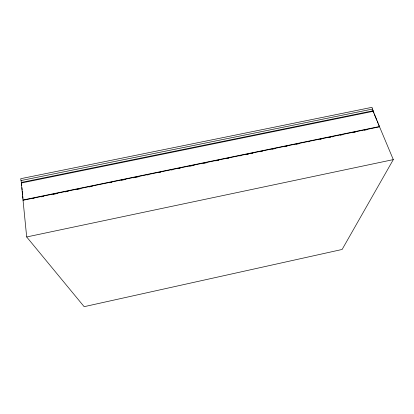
<?xml version="1.0" encoding="UTF-8"?>
<svg xmlns="http://www.w3.org/2000/svg" width="414" height="414" viewBox="0 0 414 414"><rect width="100%" height="100%" fill="white"/><g stroke="black" fill="none" stroke-linecap="round" stroke-linejoin="round"><path stroke-width="0.62" d="M372.952 111.097L373.092 110.776L21.264 182.439L26.682 236.958L84.156 306.676L342.124 249.461L393.3 159.613L378.551 124.454M373.092 110.776L379.54 126.813L23.143 200.257M26.682 236.958L393.3 159.613M22.956 199.998L379.69 126.498M32.794 198.565L34.057 198.306M41.017 196.873L43.548 196.35M53.033 194.394L57.463 193.478M65.055 191.915L68.217 191.263M77.076 189.436L80.238 188.784M89.098 186.962L92.26 186.31M109.343 182.786L111.873 182.263M121.359 180.307L125.789 179.397M133.38 177.834L138.442 176.788M147.296 174.962L148.564 174.703M159.318 172.488L160.585 172.224M171.339 170.009L172.602 169.75M177.663 168.705L180.193 168.182M189.684 166.226L194.114 165.315M203.6 163.359L206.767 162.707M215.622 160.88L218.783 160.228M227.643 158.402L228.906 158.143M239.665 155.928L240.927 155.664M245.988 154.624L248.519 154.101M251.681 153.449L252.949 153.185M259.909 151.752L262.44 151.234M271.926 149.278L275.087 148.626M283.947 146.799L287.109 146.147M295.969 144.32L299.131 143.668M307.985 141.842L309.253 141.583M320.006 139.368L321.274 139.104M328.23 137.671L330.76 137.148M332.028 136.889L333.291 136.625M340.251 135.192L342.782 134.674M352.273 132.718L355.435 132.066M364.289 130.239L367.456 129.587M20.979 180.571L372.543 109.048M21.347 182.998L373.257 111.294L371.995 107.324L20.7 178.703L21.492 183.138M373.112 111.485L373.852 113.25M374.349 114.43L376.823 120.324M377.314 121.504L378.06 123.274M21.45 182.714L21.735 185.674M21.916 187.578L22.165 190.114M22.284 191.382L22.589 194.549M22.713 195.817L22.956 198.353"/></g></svg>
